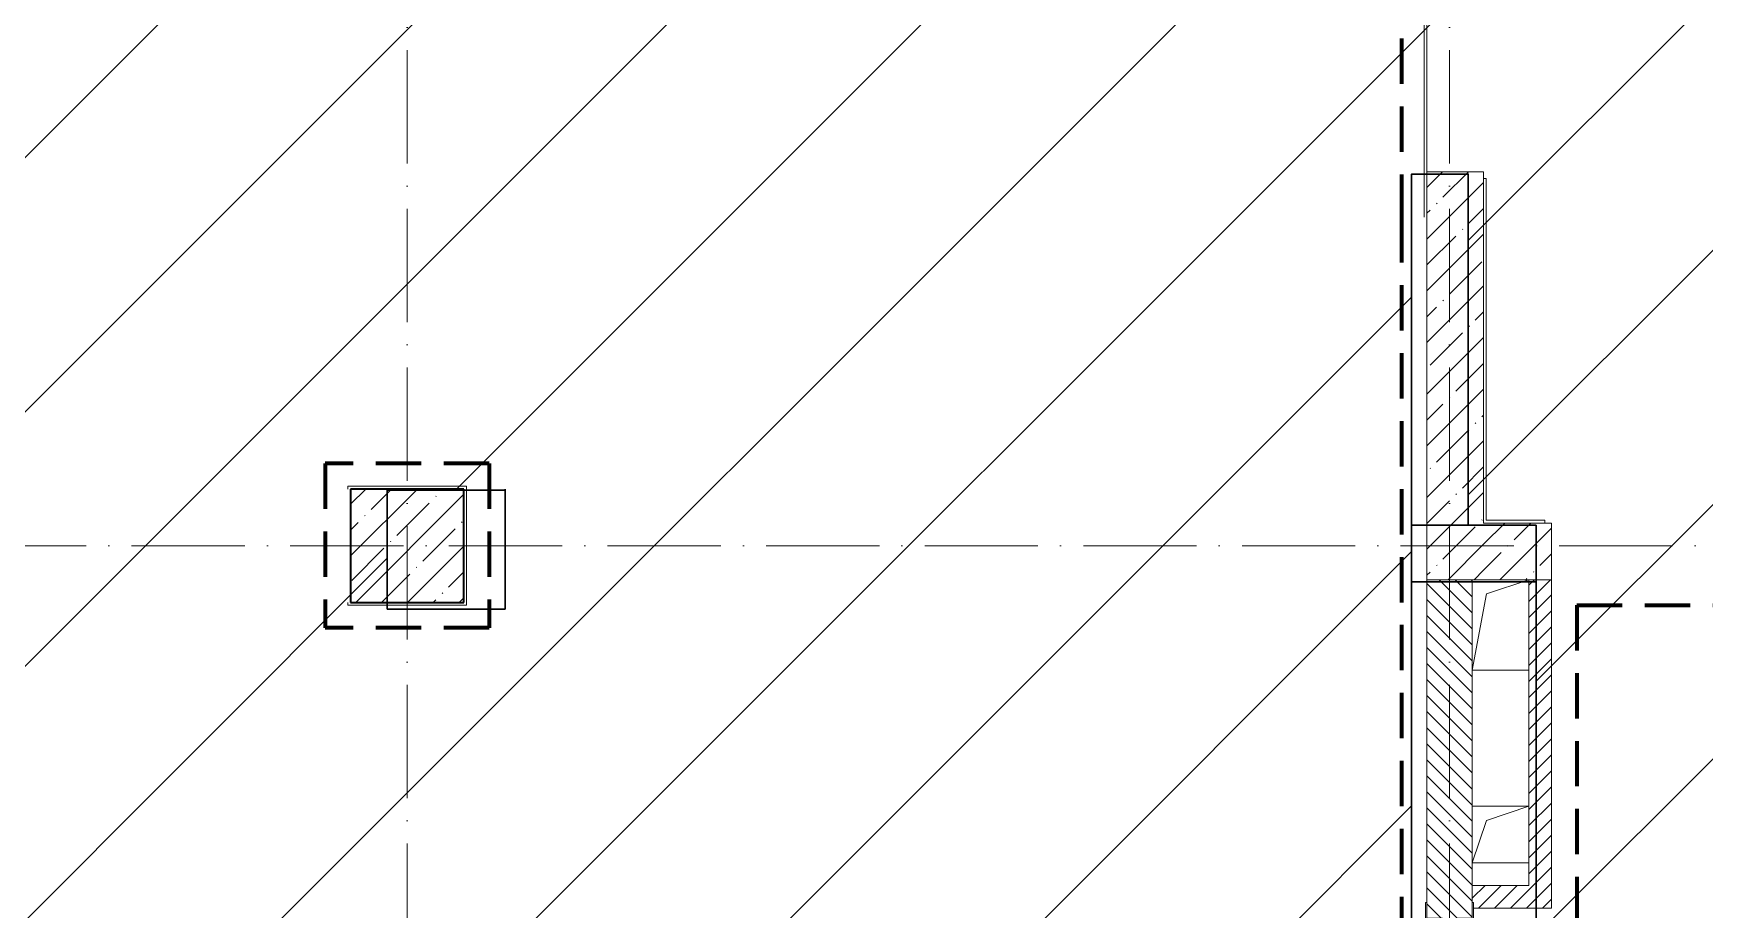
# Model space of a CAD drawing. Header units: millimetres. Extents: x -17017 to 628417, y -109036 to 199237.
# Drawn here: x 481 to 7855, y -62021 to -58155 of the extents above; entities that cross this region are included whole.
import ezdxf

# ---------------------------------------------------------------- set-up
doc = ezdxf.new("R2010")
doc.units = ezdxf.units.MM
for name, pattern in [('01 Штриховая _2 мм_', [300, 200, -100]), ('50_200_ШТРИХ_1Т_ш5_п1_п1_', [700, 500, -100, 0, -100]), ('Штриховая _2 мм - 1 мм_', [300, 200, -100])]:
    doc.linetypes.add(name, pattern=pattern)
for name, color, linetype, lineweight in [('0-1', 7, 'Continuous', 5), ('0-2', 7, 'Continuous', 9), ('Несущие колонны', 7, 'Continuous', 9), ('Несущие колонны-1', 7, 'Continuous', 35), ('Обобщенные модели', 7, 'Continuous', 9), ('Оси-2', 7, '50_200_ШТРИХ_1Т_ш5_п1_п1_', 9), ('Стены-1', 7, 'Continuous', 13), ('стяжа', 7, 'Continuous', 30), ('Штриховка разреза-1', 7, 'Continuous', 9)]:
    doc.layers.add(name, color=color, linetype=linetype, lineweight=lineweight)
doc.layers.add('СТ-1_1', color=7, linetype='Штриховая _2 мм - 1 мм_', lineweight=90, true_color=0x888888)
doc.layers.add('СТ-1_8', color=7, linetype='01 Штриховая _2 мм_', lineweight=90, true_color=0x5c7384)
doc.layers.get('0-2').off()
pattern_1 = [(45, (0, 0), (-35.35534, 35.35534), [])]
pattern_2 = [(45, (0, 0), (-114.04925, 114.04925), []), (45, (114.05, 0), (-114.04925, 114.04925), [201.612, -40.322, 3.353, -36.97])]

# ---------------------------------------------------------------- blocks, each defined once
blk = doc.blocks.new('ось2эт')
at = {"layer": 'Оси-2'}
for p, q in [((2129.9, -108435.9), (2129.9, -54635.1)), ((6729.9, -108435.9), (6729.9, -54635.1)), ((-12388.8, -60415.3), (18329.9, -60415.3))]:
    blk.add_line(p, q, dxfattribs=at)
blk = doc.blocks.new('BSC_Колонна _Прямоугольная - 500х500-V6-АИ2_02_План отделки стен 2-го этажа _Часть 2_')
at = {"layer": 'Несущие колонны'}
h = blk.add_hatch(dxfattribs=at)
h.set_pattern_fill('FP_11', color=256, style=0, pattern_type=2)
h.set_pattern_definition([(45, (-12200, -45800), (-114.04925, 114.04925), []), (45, (-12085.95, -45800), (-114.04925, 114.04925), [201.613, -40.323, 3.353, -36.97])])
h.paths.add_polyline_path([(-250, -250), (250, -250), (250, 250), (-250, 250), (-250, -29.2)], flags=0)
at = {"layer": 'Несущие колонны-1'}
for p, q in [((250, 250), (-250, 250)), ((-250, 250), (-250, -250)), ((250, -250), (250, 250)), ((-250, -250), (250, -250))]:
    blk.add_line(p, q, dxfattribs=at)
blk = doc.blocks.new('154_Стойка_СКБ_Уголок - СМ-2480_200-28346303-АИ2_02_План отделки стен 2-го этажа _Часть 2_')
at = {"layer": 'Обобщенные модели'}
for p, q in [((125, 156), (125, 81)), ((200, 156), (125, 156)), ((131, 81), (131, 150)), ((131, 150), (200, 150)), ((200, 150), (200, 156)), ((125, 81), (131, 81)), ((131, 19), (125, 19)), ((125, 19), (125, -56)), ((131, -50), (131, 19)), ((125, -56), (200, -56)), ((200, -50), (131, -50)), ((200, -56), (200, -50))]:
    blk.add_line(p, q, dxfattribs=at)
blk = doc.blocks.new('AR_Отверстие прямоугольное _в плите_ - AR_Отверстие прямоугольное _в плите_-30459204-АИ2_02_План отделки стен 2-го этажа _Часть 2_')
at = {"layer": 'Обобщенные модели'}
for p, q in [((-62.5, 137.5), (125, 200)), ((-125, -200), (-62.5, 137.5)), ((-125, -200), (125, -200))]:
    blk.add_line(p, q, dxfattribs=at)
blk = doc.blocks.new('AR_Отверстие прямоугольное _в плите_ - AR_Отверстие прямоугольное _в плите_-30458064-АИ2_02_План отделки стен 2-го этажа _Часть 2_')
at = {"layer": 'Обобщенные модели'}
for p, q in [((125, 125), (-125, 125)), ((-62.5, 62.5), (125, 125)), ((-125, -125), (-62.5, 62.5)), ((-125, -125), (125, -125))]:
    blk.add_line(p, q, dxfattribs=at)
blk = doc.blocks.new('0125-Р-ОО-Ш2-АР-о_23_10_2024_rvt-1-АИ2_02_План отделки стен 2-го этажа _Часть 2_')
at = {"layer": 'Штриховка разреза-1'}
h = blk.add_hatch(dxfattribs=at)
h.set_pattern_fill('FP_1', color=256, style=0, pattern_type=2)
h.set_pattern_definition(pattern_2)
h.paths.add_polyline_path([(16950, 45650), (16950, 47450), (16700, 47450), (16700, 45650)], flags=0)
h = blk.add_hatch(dxfattribs=at)
h.set_pattern_fill('FP_1', color=256, style=0, pattern_type=2)
h.set_pattern_definition(pattern_2)
h.paths.add_polyline_path([(25400, 45650), (25400, 45900), (18850, 45900), (18850, 45650), (23915, 45650)], flags=0)
h.paths.add_polyline_path([(17250, 45650), (17250, 45900), (16950, 45900), (16950, 45650)], flags=0)
h = blk.add_hatch(dxfattribs=at)
h.set_pattern_fill('FP_2', color=256, style=0, pattern_type=2)
h.set_pattern_definition([(135, (0, 0), (-35.35534, -35.35534), [])])
h.paths.add_polyline_path([(16830, 43200), (16900, 43200), (16900, 43250), (16700, 43250), (16700, 43200), (16769, 43200)], flags=0)
h.paths.add_polyline_path([(16830, 43255), (16900, 43256), (16900, 43280), (16830, 43280), (16830, 44120), (16900, 44120), (16900, 44150), (16860, 44150), (16860, 44145), (16740, 44145), (16740, 44150), (16700, 44150), (16700, 43256), (16769, 43255)], flags=0)
h.paths.add_polyline_path([(16830, 44150), (16831, 44150), (16831, 44156), (16900, 44156), (16900, 45650), (16700, 45650), (16700, 44156), (16769, 44156), (16769, 44150)], flags=0)
h = blk.add_hatch(dxfattribs=at)
h.set_pattern_fill('FP_92', color=256, style=0, pattern_type=2)
h.set_pattern_definition(pattern_1)
h.paths.add_polyline_path([(17250, 44300), (17250, 45650), (17150, 45650), (17150, 44300)], flags=0)
h = blk.add_hatch(dxfattribs=at)
h.set_pattern_fill('FP_92', color=256, style=0, pattern_type=2)
h.set_pattern_definition(pattern_1)
h.paths.add_polyline_path([(17250, 44200), (17250, 44300), (16900, 44300), (16900, 44225), (16906, 44225), (16906, 44200)], flags=0)
at = {"layer": 'Стены-1'}
for p, q in [((16700, 47450), (16700, 45650)), ((16950, 47450), (16700, 47450)), ((16950, 45900), (16950, 47450)), ((17250, 45900), (16950, 45900)), ((17250, 45650), (17250, 45900)), ((16700, 45650), (16700, 44225)), ((16900, 45650), (16700, 45650)), ((16700, 45650), (16950, 45650)), ((16900, 44225), (16900, 45650)), ((16950, 45650), (17250, 45650)), ((17150, 45650), (17150, 44300)), ((17250, 45650), (17150, 45650)), ((17250, 44300), (17250, 45650)), ((17150, 44300), (16900, 44300)), ((16900, 44300), (16900, 44225)), ((17250, 44200), (17250, 44300)), ((16906, 44200), (17250, 44200))]:
    blk.add_line(p, q, dxfattribs=at)
at = {"layer": '0-2'}
for name, p in [('BSC_Колонна _Прямоугольная - 500х500-V6-АИ2_02_План отделки стен 2-го этажа _Часть 2_', (12200, 45800)), ('AR_Отверстие прямоугольное _в плите_ - AR_Отверстие прямоугольное _в плите_-30459204-АИ2_02_План отделки стен 2-го этажа _Часть 2_', (17025, 45450)), ('AR_Отверстие прямоугольное _в плите_ - AR_Отверстие прямоугольное _в плите_-30458064-АИ2_02_План отделки стен 2-го этажа _Часть 2_', (17025, 44525))]:
    blk.add_blockref(name, p, dxfattribs=at)
at = {"layer": '0-2', "rotation": 90.00000000000071}
blk.add_blockref('154_Стойка_СКБ_Уголок - СМ-2480_200-28346303-АИ2_02_План отделки стен 2-го этажа _Часть 2_', (16850, 44025), dxfattribs=at)
blk = doc.blocks.new('2ч2эт')
at = {"layer": 'СТ-1_1'}
for p, q in [((6517.9, -58965.3), (6517.9, -63003.3)), ((2491.9, -60053.3), (1767.9, -60053.3)), ((1767.9, -60053.3), (1767.9, -60777.3)), ((2491.9, -60053.3), (2491.9, -60777.3)), ((7291.9, -60677.3), (7291.9, -62127.3)), ((7291.9, -60677.3), (9079.9, -60677.3)), ((2491.9, -60777.3), (1767.9, -60777.3))]:
    blk.add_line(p, q, dxfattribs=at)
at = {"layer": 'СТ-1_8'}
blk.add_line((6517.9, -57277.3), (6517.9, -58965.3), dxfattribs=at)
at = {"layer": 'Стены-1'}
for p, q in [((6617.9, -57177.3), (6617.9, -58965.3)), ((6629.9, -58965.3), (6629.9, -57165.3)), ((6879.9, -58795.3), (6879.9, -60315.3)), ((6891.9, -58795.3), (6879.9, -58795.3)), ((6891.9, -60303.3), (6891.9, -58795.3)), ((2391.9, -60153.3), (1867.9, -60153.3)), ((1867.9, -60153.3), (1867.9, -60165.3)), ((2391.9, -60677.3), (2391.9, -60153.3)), ((6879.9, -60315.3), (7149.9, -60315.3)), ((7149.9, -60303.3), (6891.9, -60303.3)), ((7149.9, -60315.3), (7149.9, -60303.3)), ((1867.9, -60665.3), (1867.9, -60677.3)), ((1867.9, -60677.3), (2391.9, -60677.3))]:
    blk.add_line(p, q, dxfattribs=at)
at = {"layer": 'стяжа'}
for points in [[(6562, -58775.3), (6562, -63155.3), (6102, -63155.3), (6102, -69446.8), (6562, -69446.8)], [(6812, -58775.3), (6812, -60325.3), (6562, -60325.3), (6562, -58775.3)], [(6562, -69615.3), (6562, -58775.3)], [(6562, -58775.3), (6812, -58775.3)], [(7112, -60325.3), (6812, -60325.3), (6812, -58775.3)], [(2042, -60165.3), (2042, -60695.3)], [(2562, -60170.3), (2562, -60695.3), (2042, -60695.3), (2042, -60170.3)], [(2562, -60170.3), (2042, -60170.3)], [(2562, -60165.3), (2562, -60695.3)], [(7112, -60575.3), (6562, -60575.3), (6562, -60325.3), (7112, -60325.3)], [(7112, -60575.3), (7112, -60325.3)], [(6812, -60575.3), (7112, -60575.3), (7112, -60825.3), (7112, -62175.3), (6812, -62175.3), (6812, -63055.3), (7012, -63055.3), (7012, -69615.3)], [(2042, -60695.3), (2562, -60695.3)]]:
    blk.add_lwpolyline(points, dxfattribs=at)
blk.add_lwpolyline([(6562, -60325.3), (6812, -60325.3), (6812, -58775.3), (6562, -58775.3)], close=True, dxfattribs=at)
at = {"layer": '0-1'}
blk.add_blockref('0125-Р-ОО-Ш2-АР-о_23_10_2024_rvt-1-АИ2_02_План отделки стен 2-го этажа _Часть 2_', (-10070.1, -106215.3), dxfattribs=at)

msp = doc.modelspace()

# ---------------------------------------------------------------- hatches: boundary and pattern name
at = {"layer": 'стяжа'}
h = msp.add_hatch(dxfattribs=at)
h.set_pattern_fill('ANSI31', color=5, scale=250)
h.set_pattern_definition([(45, (4472.5, -59163.1), (-561.266, 561.266), [])])
h.paths.add_polyline_path([(13742, -89400.5), (12812, -89400.5), (6162, -89400.5), (6162, -89950.4), (12812, -89960.5), (12812, -94460.5), (13012, -94460.5), (13012, -94955.3), (15112, -94955.3), (15112, -94443.1), (15322, -94443.1), (15322, -94230.5), (15762, -94230.5), (15762, -90460.5), (15322, -90460.5), (15322, -89960.5), (13742, -89960.5)])
h.paths.add_polyline_path([(15592, -66215.3), (15192, -66215.3), (15192, -65695.3), (15592, -65695.3), (15592, -63285.3), (15464.5, -63285.3), (15464.5, -62800.4), (15592, -62800.4), (15592, -60875.3), (15362, -60875.3), (15362, -60625.3), (12222, -60625.3), (12222, -61275.3), (9132, -61275.3), (9132, -60575.3), (8692, -60575.3), (8692, -60325.3), (9912, -60325.3), (9912, -58904.6), (9862, -58904.6), (9862, -58299.1), (9912, -58299.1), (9912, -56925.3), (6812, -56925.3), (6812, -57175.3), (6312, -57175.3), (6062, -57175.3), (6062, -56925.3), (2562, -56925.3), (2562, -57345.3), (2042, -57345.3), (2042, -56925.3), (-2138, -56925.3), (-2138, -58005.3), (-2388, -58005.3), (-2388, -57961), (-2788, -57961), (-2788, -56925.3), (-9668, -56925.3), (-9668, -57165.3), (-9778, -57165.3), (-9778, -57376.1), (-9888, -57376.1), (-9888, -60155.3), (-9638, -60155.3), (-9638, -60655.3), (-9888, -60655.3), (-9888, -62707.2), (-9738, -62707.2), (-9738, -63240.1), (-9888, -63240.1), (-9888, -65675.3), (-9598, -65675.3), (-9598, -65925.3), (-2888, -65925.3), (-2888, -63325.3), (-2388, -63325.3), (-2388, -61148.8), (-2758, -61148.8), (-2758, -59948.8), (-2388, -59948.8), (-2388, -59705.3), (-2138, -59705.3), (-2138, -72625.3), (-2388, -72625.3), (-2388, -72225.3), (-2788, -72225.3), (-2788, -70635.3), (-2388, -70635.3), (-2388, -69135.3), (-2788, -69135.3), (-2928.7, -69135.3), (-2928.7, -66175.1), (-9833, -66175.1), (-9833, -66315.1), (-9973, -66315.1), (-9973, -68675.1), (-9723, -68675.1), (-9723, -69175.1), (-9833, -69175.1), (-9833, -69315.1), (-9973, -69315.1), (-9973, -71540.3), (-9833, -71540.3), (-9833, -71675.1), (-9723, -71675.1), (-9723, -72175.1), (-9973, -72175.1), (-9973, -77655.1), (-9723, -77655.1), (-9723, -78155.1), (-9738, -78155.1), (-9738, -78390.1), (-9973, -78390.1), (-9973, -80457.8), (-9755.8, -80457.8), (-9755.8, -80675.1), (-9723, -80675.1), (-9723, -81175.1), (-9787.7, -81175.1), (-9787.7, -81360.3), (-9973, -81360.3), (-9973, -86532.6), (-9750.6, -86532.6), (-9750.6, -86755.1), (-9723, -86755.1), (-9723, -87255.1), (-9838.3, -87255.1), (-9838.3, -87389.8), (-9973, -87389.8), (-9973, -89355.1), (-9686, -89355.1), (-9686, -89495.1), (-9973, -89495.1), (-9973, -89703.9), (-9853.5, -89703.9), (-9853.5, -89945.4), (-9723, -89945.4), (-9723, -90445.4), (-9973, -90445.4), (-9973, -94375.1), (-9723, -94375.1), (-9723, -94625.1), (-7673, -94625.1), (-7673, -94145.1), (-3003, -94145.1), (-3003, -92615.1), (-2388, -92615.1), (-2388, -91955.4), (-2138, -91955.4), (-2138, -94925.3), (2042, -94925.3), (2042, -94365.3), (2562, -94365.3), (2562, -94625.3), (5572, -94625.3), (5572, -94285.3), (6162, -94285.3), (6162, -92315.3), (6162, -91180.3), (6162, -89960.6), (6154.9, -89960.6), (2562, -89950.4), (2562, -90475.4), (2042, -90475.4), (2042, -89950.4), (2042, -89945.4), (2201, -89945.4), (2201, -87175.4), (2042, -87175.4), (2042, -85985.4), (1200.5, -85985.4), (1200.5, -77695.3), (2042, -77695.3), (2178.2, -77695.3), (2178.2, -72220.3), (2042, -72220.3), (2042, -71695.3), (2042, -71690.3), (2562, -71690.3), (2562, -71882.4), (5852, -71882.4), (5852, -71690.3), (5852, -71421.7), (6562, -71421.7), (6562, -71285.3), (7012, -71285.3), (7012, -71695.3), (15592, -71695.3)])
h.paths.add_polyline_path([(7012, -69615.3), (6562, -69615.3), (6562, -69446.8), (6102, -69446.8), (6102, -63155.3), (6562, -63155.3), (6562, -58775.3), (6812, -58775.3), (6812, -60325.3), (7112, -60325.3), (7112, -60575.3), (7112, -60825.3), (7112, -62175.3), (6812, -62175.3), (6812, -63055.3), (7012, -63055.3)], flags=16)
h.paths.add_polyline_path([(2562, -66200.3), (2042, -66200.3), (2042, -65675.3), (2042, -65670.3), (2562, -65670.3)], flags=16)
h.paths.add_polyline_path([(-2138, -74325.3), (-2138, -84740.1), (-2388, -84740.1), (-2388, -84500.1), (-2798, -84500.1), (-2798, -84000.1), (-2388, -84000.1), (-2388, -82235.1), (-2968, -82235.1), (-2968, -80395.1), (-2388, -80395.1), (-2388, -78605.3), (-2918, -78605.3), (-2918, -74465.3), (-2388, -74465.3), (-2388, -74325.3)], flags=16)
h.paths.add_polyline_path([(2562, -60695.3), (2042, -60695.3), (2042, -60170.3), (2562, -60170.3)], flags=16)
h.paths.add_polyline_path([(-2138, -86440.1), (-2138, -86640.1), (-2138, -90775.4), (-2388, -90775.4), (-2388, -90475.4), (-2658, -90475.4), (-2758, -90475.4), (-2758, -89495.1), (-8616, -89495.1), (-8616, -89355.1), (-3003, -89355.1), (-3003, -87055.1), (-2703, -87055.1), (-2703, -86640.1), (-2388, -86640.1), (-2388, -86440.1)], flags=16)
h.paths.add_polyline_path([(-2138, -89950.4), (-2658, -89950.4), (-2658, -89945.4), (-2138, -89945.4)], flags=0)

# ---------------------------------------------------------------- block references
for name in ['ось2эт', '2ч2эт']:
    msp.add_blockref(name, (0, 0), dxfattribs=at)

doc.saveas('drawing.dxf')
